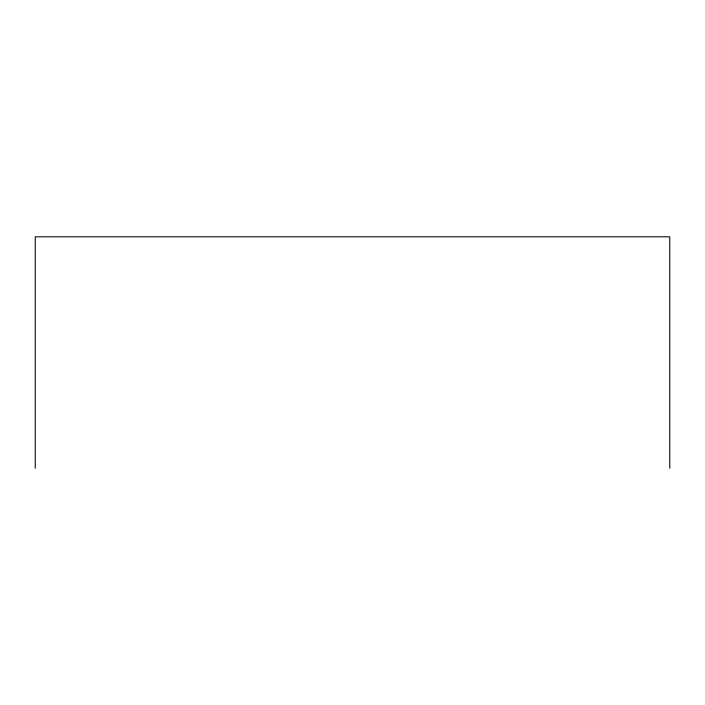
<?xml version="1.0" encoding="UTF-8"?>
<svg xmlns="http://www.w3.org/2000/svg" width="705" height="705" viewBox="0 0 705 705"><rect width="100%" height="100%" fill="white"/><g stroke="black" fill="none" stroke-linecap="round" stroke-linejoin="round"><path stroke-width="1.06" d="M669.75 468.19L669.75 236.81L35.25 236.81L35.25 468.19"/></g></svg>
